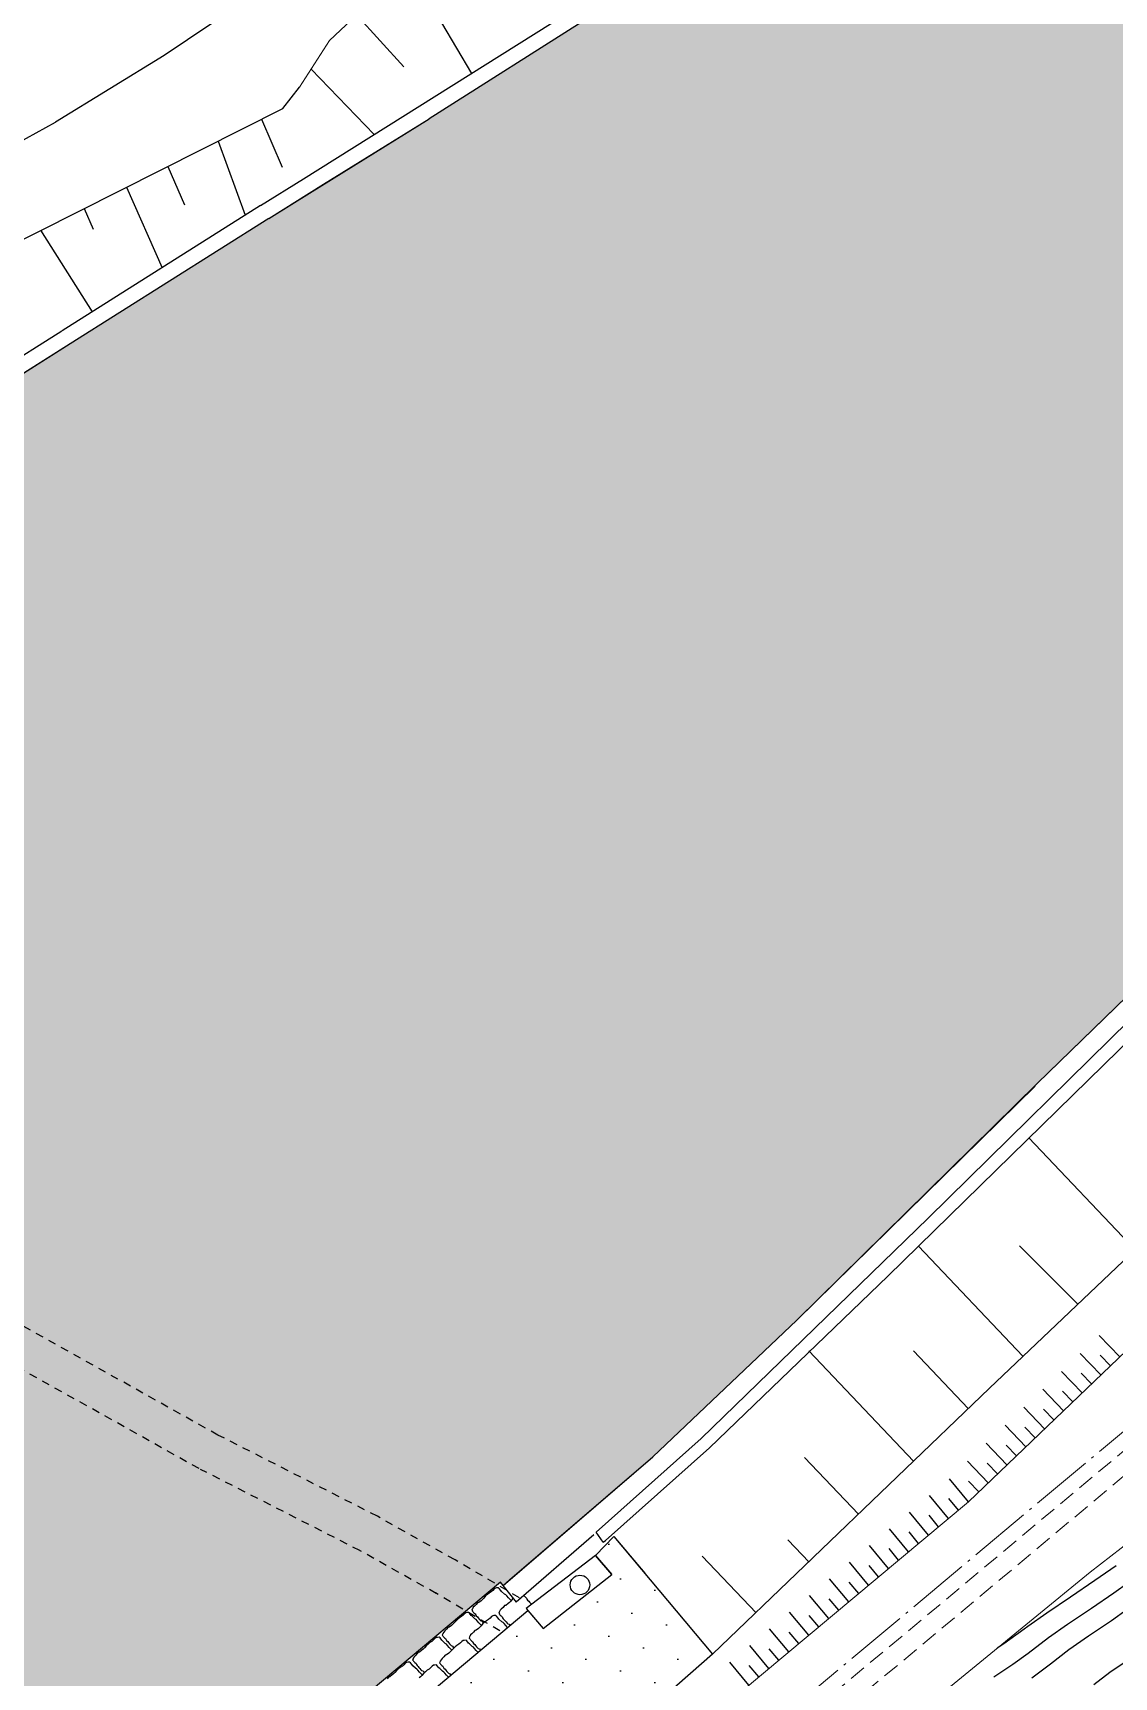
# Model space of a CAD drawing. Header units: millimetres. Extents: x -335 to 64136, y 248 to 109842.
# Drawn here: x -212.8 to -171.3, y 497.3 to 560.4 of the extents above; entities that cross this region are included whole.
import ezdxf

# ---------------------------------------------------------------- set-up
doc = ezdxf.new("R2010")
doc.units = ezdxf.units.MM
doc.header["$MEASUREMENT"] = 0
for name, pattern in [('ACAD_ISO04W100', [30, 24, -3, 0, -3]), ('DASHED', [2.25, 2, -0.25]), ('DOT', [0.55, 0.3, -0.25]), ('NASCOSTA', [9.525, 6.35, -3.175])]:
    doc.linetypes.add(name, pattern=pattern)
for name, color, linetype in [('Bâti', 7, 'Continuous'), ('colore lago', 131, 'Continuous'), ('GéoSEBESélec', 6, 'Continuous'), ('Limite fiume', 6, 'Continuous'), ('LIN010TR', 2, 'NASCOSTA'), ('LIN018CO', 6, 'Continuous'), ('LIN018TR', 6, 'NASCOSTA'), ('LIN025CO', 7, 'Continuous'), ('pendenze', 2, 'Continuous'), ('sezioni', 7, 'Continuous'), ('Strade', 7, 'Continuous'), ('TalusHautBas', 7, 'Continuous')]:
    doc.layers.add(name, color=color, linetype=linetype)
doc.layers.add('Colori bordi', color=5, linetype='Continuous', plot=False)
doc.layers.add('no_plot', color=5, linetype='Continuous', plot=False)

# ---------------------------------------------------------------- blocks, each defined once
blk = doc.blocks.new('CIRCLE')
at = {"color": 0}
blk.add_circle((0, 0), 0.375, dxfattribs=at)
at = {"flags": 1}
for tag, p in [('POINTNUMBER', (0, 0)), ('COMMENT', (0, -1.25))]:
    blk.add_attdef(tag, p, '', height=1, dxfattribs=at)

msp = doc.modelspace()

# ---------------------------------------------------------------- hatches: boundary and pattern name
at = {"layer": 'colore lago', "linetype": 'Continuous', "lineweight": 0}
msp.add_hatch(color=256, dxfattribs=at).paths.add_polyline_path([(-312.38264, 424.38548), (-302.15266, 427.40348), (-294.50865, 427.80748), (-286.46064, 426.94448), (-279.55365, 428.69248), (-270.72865, 435.24048), (-265.29765, 441.90348), (-261.09665, 444.69048), (-255.79765, 448.78748), (-249.65065, 454.99548), (-249.87665, 457.13848), (-248.17265, 458.71048), (-243.91365, 458.44848), (-231.51899, 467.44804), (-219.71592, 476.01805), (-220.40264, 478.89914), (-213.99922, 486.79725), (-210.87206, 487.54263), (-194.87937, 500.9038), (-194.77873, 500.77989), (-194.52964, 500.99348), (-189.01965, 505.71848), (-183.49064, 510.97748), (-174.25166, 520.06648), (-167.80464, 526.32548), (-160.16665, 533.70348), (-153.10865, 540.33248), (-142.77665, 549.54148), (-138.72965, 552.68648), (-123.24765, 563.72148), (-114.11096, 569.41745), (-114.39195, 569.87), (-117.39783, 574.71114), (-120.69979, 580.02913), (-128.57865, 592.71848), (-138.23988, 586.68061), (-161.43365, 572.18548), (-162.95975, 574.60946), (-166.14665, 572.74548), (-168.16266, 571.75848), (-172.51465, 570.11848), (-176.78364, 568.52148), (-180.93165, 566.78248), (-186.27165, 564.10448), (-191.35264, 561.10848), (-197.61964, 557.14448), (-201.67851, 554.62358), (-203.78465, 553.31548), (-211.41966, 548.49648), (-217.09363, 544.89976), (-216.82965, 543.38348), (-218.67665, 540.30148), (-222.05665, 537.09148), (-230.78465, 537.05248), (-241.41465, 529.76848), (-248.88865, 523.97348), (-261.05365, 514.39848), (-276.82866, 503.29348), (-277.17892, 503.41049), (-289.31665, 495.14848), (-303.14866, 485.43648), (-320.62364, 475.41148), (-335.18517, 467.50034), (-335.18517, 416.83235), (-328.87465, 418.67548), (-317.58165, 422.79748)])
at = {"layer": 'pendenze', "linetype": 'Continuous'}
h = msp.add_hatch(dxfattribs=at)
h.set_pattern_fill('DOTS', color=256, scale=20, angle=-135, style=0)
h.set_pattern_definition([(225, (-62291.4759, -108161.3901), (0.441941738, -1.325825215), [0, -1.25])])
h.paths.add_polyline_path([(-203.79316, 490.52439), (-204.28124, 491.03979), (-193.82167, 499.81786), (-193.22966, 499.12248), (-190.59405, 501.19853), (-191.22047, 501.93433), (-190.51565, 502.65648), (-186.72601, 498.13802), (-194.3205, 491.46951), (-195.89898, 490.08349), (-207.68278, 487.27479)])

# ---------------------------------------------------------------- linework, layer by layer
at = {"layer": 'Bâti', "color": 2, "linetype": 'Continuous'}
for p, q in [((-202.44833, 554.83794), (-191.64819, 561.60974)), ((-191.35263, 561.10849), (-197.61963, 557.14449)), ((-202.21782, 554.28862), (-197.61963, 557.14449)), ((-204.0942, 553.80597), (-202.44833, 554.83794)), ((-203.78463, 553.31549), (-202.21782, 554.28862)), ((-204.0942, 553.80597), (-211.72921, 548.98697)), ((-203.78463, 553.31549), (-211.41964, 548.49649)), ((-211.41964, 548.49649), (-218.02163, 544.31149)), ((-211.73018, 548.98636), (-217.8442, 545.11068)), ((-162.34163, 529.94249), (-179.98863, 512.67149)), ((-174.25166, 520.06648), (-167.80464, 526.32548)), ((-178.43164, 514.89349), (-168.49963, 524.67149)), ((-183.49064, 510.97748), (-174.32264, 519.96448)), ((-187.16763, 506.42849), (-178.43164, 514.89349)), ((-179.98863, 512.67149), (-186.83889, 506.07522)), ((-189.01965, 505.71848), (-183.49064, 510.97748)), ((-191.20057, 502.8257), (-187.16763, 506.42849)), ((-194.77873, 500.77989), (-189.01965, 505.71848)), ((-186.83889, 506.07522), (-190.84163, 502.50377)), ((-191.28463, 502.72149), (-194.27563, 500.13249)), ((-190.92616, 502.44063), (-191.20057, 502.8257)), ((-190.92616, 502.44063), (-190.84163, 502.50377)), ((-190.51564, 502.65649), (-189.32464, 501.24849)), ((-191.22046, 501.93434), (-193.88263, 499.88949)), ((-191.22046, 501.93434), (-190.59747, 501.20259)), ((-193.22964, 499.12249), (-190.59404, 501.19854)), ((-194.26227, 500.14406), (-194.77873, 500.77989)), ((-193.88263, 499.88949), (-193.22964, 499.12249))]:
    msp.add_line(p, q, dxfattribs=at)
at = {"layer": 'Bâti', "color": 2, "linetype": 'DOT'}
for p, q in [((-205.73663, 506.56149), (-216.33864, 512.48849)), ((-206.45907, 505.26923), (-217.06106, 511.19622)), ((-199.60663, 503.43949), (-205.73663, 506.56149)), ((-200.27801, 502.12123), (-206.40802, 505.24323)), ((-196.62263, 501.76549), (-199.60663, 503.43949)), ((-197.34585, 500.47631), (-200.32986, 502.15031)), ((-194.15063, 500.30549), (-196.62263, 501.76549)), ((-194.90217, 499.03303), (-197.37417, 500.49303))]:
    msp.add_line(p, q, dxfattribs=at)
at = {"layer": 'Colori bordi', "linetype": 'Continuous', "lineweight": 0, "flags": 128}
for points in [[(-213.99922, 486.79725), (-210.87206, 487.54263), (-194.87937, 500.9038), (-194.77873, 500.77989), (-194.52964, 500.99348), (-189.01965, 505.71848), (-183.49064, 510.97748), (-174.25166, 520.06648), (-167.80464, 526.32548), (-160.16665, 533.70348), (-153.10865, 540.33248), (-142.77665, 549.54148), (-138.72965, 552.68648), (-123.24765, 563.72148)], [(-191.35264, 561.10848), (-197.61964, 557.14448), (-201.67851, 554.62358), (-203.78465, 553.31548), (-211.41966, 548.49648), (-217.09363, 544.89976)]]:
    msp.add_lwpolyline(points, dxfattribs=at)
at = {"layer": 'Limite fiume', "color": 2, "linetype": 'Continuous'}
for p, q in [((-194.87937, 500.9038), (-210.87206, 487.54263)), ((-194.77873, 500.77989), (-194.87937, 500.9038))]:
    msp.add_line(p, q, dxfattribs=at)
at = {"layer": 'Limite fiume', "color": 2, "linetype": 'Continuous', "flags": 128}
msp.add_lwpolyline([(-203.79316, 490.52439), (-204.28124, 491.03979), (-193.82167, 499.81786), (-193.22966, 499.12248), (-190.59405, 501.19853), (-191.22047, 501.93433), (-190.51565, 502.65648), (-186.72601, 498.13802), (-194.3205, 491.46951), (-195.89898, 490.08349), (-207.68278, 487.27479)], close=True, dxfattribs=at)
at = {"layer": 'LIN010TR', "lineweight": 0, "ltscale": 0.1, "flags": 128}
for points in [[(-160.08228, 519.60951), (-169.75742, 506.9242), (-190.7873, 489.35468), (-193.08908, 487.43164)], [(-159.53259, 519.1006), (-169.21518, 506.40553), (-189.62423, 489.35468), (-191.92601, 487.43164)]]:
    msp.add_lwpolyline(points, dxfattribs=at)
at = {"layer": 'LIN018CO', "color": 2}
for p, q in [((-171.07418, 509.56223), (-171.86743, 510.39144)), ((-171.79679, 508.87097), (-172.59003, 509.70017)), ((-171.43549, 509.2166), (-171.83054, 509.62956)), ((-172.51939, 508.1797), (-173.31264, 509.00891)), ((-172.15809, 508.52533), (-172.55314, 508.93829)), ((-173.24199, 507.48844), (-174.03524, 508.31764)), ((-172.88069, 507.83407), (-173.27574, 508.24703)), ((-173.96459, 506.79717), (-174.75784, 507.62638)), ((-173.60329, 507.1428), (-173.99834, 507.55576)), ((-174.68719, 506.1059), (-175.48044, 506.93511)), ((-174.32589, 506.45154), (-174.72094, 506.8645)), ((-175.40979, 505.41464), (-176.20304, 506.24385)), ((-175.04849, 505.76027), (-175.44354, 506.17323)), ((-176.13239, 504.72337), (-176.92564, 505.55258)), ((-175.77109, 505.06901), (-176.16615, 505.48197)), ((-176.88784, 504.00069), (-177.62357, 504.88133)), ((-177.65526, 503.35954), (-178.39099, 504.24018)), ((-176.49369, 504.37774), (-176.88875, 504.7907)), ((-178.42268, 502.7184), (-179.15841, 503.59904)), ((-177.27155, 503.68012), (-177.63796, 504.11869)), ((-179.1901, 502.07725), (-179.92583, 502.95789)), ((-178.03897, 503.03897), (-178.40538, 503.47755)), ((-179.95752, 501.43611), (-180.69325, 502.31675)), ((-178.80639, 502.39783), (-179.1728, 502.8364)), ((-179.57381, 501.75668), (-179.94022, 502.19526)), ((-180.72494, 500.79496), (-181.46067, 501.6756)), ((-180.34123, 501.11554), (-180.70764, 501.55411)), ((-181.49236, 500.15382), (-182.22809, 501.03446)), ((-181.10865, 500.47439), (-181.47506, 500.91297)), ((-182.25978, 499.51267), (-182.99551, 500.39331)), ((-181.87607, 499.83325), (-182.24248, 500.27182)), ((-183.0272, 498.87153), (-183.76293, 499.75217)), ((-182.64349, 499.1921), (-183.0099, 499.63068)), ((-183.79462, 498.23038), (-184.53035, 499.11102)), ((-183.41091, 498.55096), (-183.77732, 498.98953)), ((-184.56204, 497.58924), (-185.29777, 498.46988)), ((-184.17833, 497.90981), (-184.54474, 498.34839)), ((-185.32946, 496.94809), (-186.06519, 497.82873)), ((-184.94575, 497.26867), (-185.31216, 497.70724))]:
    msp.add_line(p, q, dxfattribs=at)
at = {"layer": 'LIN018TR', "linetype": 'ACAD_ISO04W100', "lineweight": 0, "ltscale": 0.1, "flags": 128}
msp.add_lwpolyline([(-158.11518, 517.40404), (-190.48313, 490.36206), (-193.9907, 487.43164)], dxfattribs=at)
at = {"layer": 'LIN025CO', "color": 2, "linetype": 'Continuous', "lineweight": 0}
msp.add_line((-201.44446, 560.15367), (-202.59535, 558.356), dxfattribs=at)
at = {"layer": 'no_plot', "flags": 128}
for points in [[(-174.44807, 497.22745), (-173.74153, 497.77114), (-173.02777, 498.32071), (-173.02777, 498.32071), (-172.27696, 498.84136), (-171.39466, 499.43819), (-170.78265, 499.86844), (-170.78265, 499.86844), (-170.09155, 500.46745), (-169.30377, 501.15522), (-169.30377, 501.15522), (-169.08504, 501.32592), (-168.45864, 501.84957), (-167.70972, 502.49014), (-167.3374, 502.80859)], [(-165.05297, 502.80859), (-165.44783, 502.47695), (-167.2224, 500.98648), (-168.21524, 500.14605), (-168.28136, 500.09444), (-168.91305, 499.55192), (-169.68076, 498.87269), (-170.40555, 498.23288), (-170.90845, 497.80861), (-171.45207, 497.43384), (-172.07057, 496.96559)], [(-171.20579, 501.53351), (-172.02747, 500.97189), (-172.96935, 500.33558), (-173.87887, 499.71675), (-174.60347, 499.20757), (-174.74245, 499.10059), (-175.53454, 498.54077), (-175.78862, 498.36673)], [(-170.71976, 500.89835), (-171.29611, 500.488), (-172.16003, 499.90137), (-173.07778, 499.27968), (-173.81562, 498.76414), (-174.59526, 498.16402), (-175.18921, 497.74721), (-175.91426, 497.25551)]]:
    msp.add_lwpolyline(points, dxfattribs=at)
at = {"layer": 'pendenze', "linetype": 'Continuous'}
for p, q in [((-198.33153, 562.82998), (-195.99142, 558.88649)), ((-200.41014, 561.13822), (-198.59642, 559.14086)), ((-202.15599, 559.04227), (-199.73636, 556.53837)), ((-204.06477, 557.12088), (-203.27046, 555.28534)), ((-205.73274, 556.28276), (-204.68715, 553.43172)), ((-207.66171, 555.31351), (-207.02269, 553.83681)), ((-209.25049, 554.51519), (-207.88109, 551.4158)), ((-210.87613, 553.69835), (-210.53166, 552.90234)), ((-212.55232, 552.8561), (-210.57145, 549.71771)), ((-170.48259, 513.67981), (-174.56358, 517.98095)), ((-174.79388, 509.58917), (-178.81152, 513.82352)), ((-172.68039, 511.5945), (-174.92088, 513.83499)), ((-178.99736, 505.55607), (-183.01867, 509.7943)), ((-176.89572, 507.58245), (-178.99882, 509.799)), ((-181.11242, 503.51676), (-183.186, 505.70218)), ((-183.0173, 501.68008), (-183.82617, 502.53259)), ((-185.04741, 499.72269), (-187.12098, 501.90812))]:
    msp.add_line(p, q, dxfattribs=at)
at = {"layer": 'pendenze', "linetype": 'Continuous', "flags": 128}
for points in [[(-194.46881, 500.19608), (-194.48093, 500.21287), (-194.57094, 500.30049), (-194.63202, 500.3787), (-194.66967, 500.42199), (-194.72306, 500.4516), (-194.83069, 500.55154), (-194.85807, 500.58303), (-194.92258, 500.66517), (-194.95389, 500.69324), (-195.02458, 500.68707), (-195.06583, 500.67885), (-195.11992, 500.64565), (-195.17555, 500.59037), (-195.23118, 500.53508), (-195.30838, 500.4887), (-195.37873, 500.43444), (-195.44566, 500.37625), (-195.51807, 500.29256), (-195.56976, 500.2407), (-195.62095, 500.1962), (-195.71098, 500.12483), (-195.75959, 500.11712), (-195.81231, 500.05055), (-195.87976, 499.985), (-195.91964, 499.94341), (-195.9532, 499.88658), (-195.9532, 499.88658), (-195.95816, 499.86844), (-195.97597, 499.82531), (-195.95595, 499.79434), (-195.93884, 499.77466), (-195.92173, 499.75498), (-195.89093, 499.71955), (-195.8449, 499.69046), (-195.82933, 499.64871), (-195.80589, 499.61379), (-195.76431, 499.57392), (-195.73009, 499.53456), (-195.69244, 499.49126), (-195.6548, 499.44797), (-195.63084, 499.42042), (-195.57642, 499.40553), (-195.54956, 499.36668), (-195.52251, 499.33557)], [(-194.38057, 500.28971), (-194.40978, 500.26432), (-194.48219, 500.18062), (-194.53388, 500.12876), (-194.58506, 500.08426), (-194.6751, 500.01289), (-194.72371, 500.00519), (-194.77643, 499.93861), (-194.84388, 499.87306), (-194.88376, 499.83147), (-194.91732, 499.77465), (-194.91732, 499.77465), (-194.92228, 499.75651), (-194.94009, 499.71338), (-194.92007, 499.6824), (-194.90296, 499.66272), (-194.88585, 499.64304), (-194.85505, 499.60762), (-194.80902, 499.57853), (-194.79345, 499.53677), (-194.77001, 499.50186), (-194.72843, 499.46198), (-194.69421, 499.42262), (-194.65656, 499.37933), (-194.61892, 499.33603), (-194.59496, 499.30848), (-194.54054, 499.29359), (-194.51368, 499.25475), (-194.50481, 499.24455)], [(-193.97545, 500.39233), (-193.96715, 500.38277), (-193.95003, 500.36309), (-193.91923, 500.32767), (-193.8732, 500.29858), (-193.85763, 500.25682), (-193.83419, 500.22191), (-193.79261, 500.18203), (-193.75839, 500.14267), (-193.72075, 500.09938), (-193.6831, 500.05608), (-193.67615, 500.04809)], [(-195.60783, 499.24448), (-195.61995, 499.26127), (-195.70996, 499.34889), (-195.77104, 499.4271), (-195.80869, 499.4704), (-195.86208, 499.5), (-195.96971, 499.59994), (-195.99709, 499.63143), (-196.0616, 499.71357), (-196.09291, 499.74164), (-196.1636, 499.73547), (-196.20485, 499.72725), (-196.25893, 499.69405), (-196.31457, 499.63877), (-196.3702, 499.58348), (-196.4474, 499.5371), (-196.51775, 499.48284), (-196.58468, 499.42465), (-196.65709, 499.34096), (-196.70878, 499.2891), (-196.75996, 499.2446), (-196.85, 499.17323), (-196.89861, 499.16552), (-196.95133, 499.09895), (-197.01878, 499.0334), (-197.05866, 498.99181), (-197.09222, 498.93499), (-197.09222, 498.93499), (-197.09718, 498.91684), (-197.11499, 498.87372), (-197.09497, 498.84274), (-197.07786, 498.82306), (-197.06075, 498.80338), (-197.02995, 498.76796), (-196.98392, 498.73886), (-196.96835, 498.69711), (-196.94491, 498.6622), (-196.90333, 498.62232), (-196.86911, 498.58296), (-196.83146, 498.53967), (-196.79382, 498.49637), (-196.76986, 498.46882), (-196.71544, 498.45393), (-196.68858, 498.41508), (-196.66153, 498.38397)], [(-194.5999, 499.16475), (-194.67408, 499.23696), (-194.73516, 499.31516), (-194.77281, 499.35846), (-194.8262, 499.38806), (-194.93383, 499.488), (-194.96121, 499.51949), (-195.02572, 499.60163), (-195.05703, 499.6297), (-195.12772, 499.62353), (-195.16896, 499.61532), (-195.22305, 499.58211), (-195.27869, 499.52683), (-195.33432, 499.47155), (-195.41151, 499.42516), (-195.48187, 499.37091), (-195.5488, 499.31272), (-195.62121, 499.22902), (-195.6729, 499.17716), (-195.72408, 499.13266), (-195.81412, 499.06129), (-195.86273, 499.05359), (-195.91545, 498.98701), (-195.9829, 498.92146), (-196.02278, 498.87987), (-196.05634, 498.82305), (-196.05634, 498.82305), (-196.0613, 498.80491), (-196.07911, 498.76178), (-196.05909, 498.7308), (-196.04198, 498.71112), (-196.02487, 498.69144), (-195.99407, 498.65602), (-195.94804, 498.62693), (-195.93247, 498.58517), (-195.90903, 498.55026), (-195.86745, 498.51039), (-195.83322, 498.47103), (-195.79558, 498.42773), (-195.75794, 498.38443), (-195.73398, 498.35688), (-195.67956, 498.34199), (-195.65269, 498.30315), (-195.64166, 498.29046)], [(-196.74685, 498.29288), (-196.75897, 498.30967), (-196.84898, 498.39729), (-196.91006, 498.4755), (-196.94771, 498.5188), (-197.0011, 498.5484), (-197.10873, 498.64834), (-197.13611, 498.67983), (-197.20062, 498.76197), (-197.23193, 498.79004), (-197.30262, 498.78387), (-197.34386, 498.77565), (-197.39795, 498.74245), (-197.45359, 498.68717), (-197.50922, 498.63189), (-197.58641, 498.5855), (-197.65677, 498.53125), (-197.7237, 498.47305), (-197.79611, 498.38936), (-197.8478, 498.3375), (-197.89898, 498.293), (-197.98902, 498.22163), (-198.03763, 498.21393), (-198.09035, 498.14735), (-198.1578, 498.0818), (-198.19768, 498.04021), (-198.23124, 497.98339), (-198.23124, 497.98339), (-198.2362, 497.96524), (-198.25401, 497.92212), (-198.23399, 497.89114), (-198.21688, 497.87146), (-198.19977, 497.85178), (-198.16897, 497.81636), (-198.12294, 497.78726), (-198.10737, 497.74551), (-198.08393, 497.7106), (-198.04235, 497.67072), (-198.00812, 497.63136), (-197.97048, 497.58807), (-197.93284, 497.54477), (-197.90888, 497.51722), (-197.85446, 497.50233), (-197.82759, 497.46348), (-197.80055, 497.43237)], [(-195.73654, 498.21083), (-195.81309, 498.28536), (-195.87418, 498.36356), (-195.91182, 498.40686), (-195.96522, 498.43646), (-196.07285, 498.5364), (-196.10023, 498.56789), (-196.16474, 498.65004), (-196.19605, 498.6781), (-196.26674, 498.67194), (-196.30798, 498.66372), (-196.36207, 498.63051), (-196.4177, 498.57523), (-196.47334, 498.51995), (-196.55053, 498.47356), (-196.62088, 498.41931), (-196.68781, 498.36112), (-196.76022, 498.27742), (-196.81192, 498.22556), (-196.8631, 498.18106), (-196.95314, 498.10969), (-197.00174, 498.10199), (-197.05447, 498.03541), (-197.12191, 497.96986), (-197.1618, 497.92827), (-197.19535, 497.87145), (-197.19535, 497.87145), (-197.20032, 497.85331), (-197.21813, 497.81018), (-197.19811, 497.7792), (-197.181, 497.75952), (-197.16389, 497.73984), (-197.13309, 497.70442), (-197.08705, 497.67533), (-197.07149, 497.63357), (-197.04805, 497.59866), (-197.00647, 497.55879), (-196.97224, 497.51943), (-196.9346, 497.47613), (-196.89695, 497.43283), (-196.873, 497.40528), (-196.81858, 497.3904), (-196.79171, 497.35155), (-196.77851, 497.33637)], [(-197.88587, 497.34128), (-197.89799, 497.35807), (-197.98799, 497.44569), (-198.04908, 497.5239), (-198.08672, 497.5672), (-198.14012, 497.5968), (-198.24775, 497.69674), (-198.27513, 497.72823), (-198.33964, 497.81037), (-198.37095, 497.83844), (-198.44164, 497.83227), (-198.48288, 497.82405), (-198.53697, 497.79085), (-198.5926, 497.73557), (-198.64824, 497.68029), (-198.72543, 497.6339), (-198.79578, 497.57965), (-198.86271, 497.52145), (-198.93512, 497.43776), (-198.98682, 497.3859), (-199.038, 497.3414), (-199.12804, 497.27003), (-199.17665, 497.26233), (-199.22937, 497.19575)], [(-196.87318, 497.25692), (-196.95211, 497.33376), (-197.0132, 497.41196), (-197.05084, 497.45526), (-197.10424, 497.48486), (-197.21187, 497.5848), (-197.23925, 497.61629), (-197.30375, 497.69844), (-197.33507, 497.7265), (-197.40575, 497.72034), (-197.447, 497.71212), (-197.50109, 497.67891), (-197.55672, 497.62363), (-197.61236, 497.56835), (-197.68955, 497.52197), (-197.7599, 497.46771), (-197.82683, 497.40952), (-197.89924, 497.32582), (-197.95094, 497.27397), (-198.00212, 497.22947)]]:
    msp.add_lwpolyline(points, dxfattribs=at)
at = {"layer": 'sezioni', "linetype": 'Continuous', "lineweight": 0}
for p, q in [((-176.88784, 504.00069), (-194.12598, 489.59899)), ((-172.20992, 501.29034), (-195.80581, 482.01369))]:
    msp.add_line(p, q, dxfattribs=at)
at = {"layer": 'sezioni', "linetype": 'Continuous', "lineweight": 0, "flags": 128}
msp.add_lwpolyline([(-176.88784, 504.00069), (-160.23036, 519.9358), (-155.49347, 514.26598), (-170.62065, 502.52148), (-172.20992, 501.29034)], dxfattribs=at)
at = {"layer": 'Strade', "color": 2, "linetype": 'Continuous'}
msp.add_line((-214.35724, 555.70431), (-211.98288, 557.01326), dxfattribs=at)
at = {"layer": 'Strade', "color": 2, "linetype": 'Continuous', "flags": 128}
msp.add_lwpolyline([(-198.72264, 565.68549), (-207.80864, 559.57249), (-211.98288, 557.01326)], dxfattribs=at)
at = {"layer": 'TalusHautBas', "color": 2, "linetype": 'Continuous'}
for p, q in [((-201.44446, 560.15367), (-199.76063, 561.75649)), ((-203.23964, 557.53549), (-202.59535, 558.356)), ((-218.99963, 549.61649), (-203.23964, 557.53549)), ((-165.15865, 518.73127), (-176.08464, 508.36449)), ((-186.72601, 498.13802), (-176.08464, 508.36449))]:
    msp.add_line(p, q, dxfattribs=at)

# ---------------------------------------------------------------- block references
at = {"layer": 'GéoSEBESélec', "linetype": 'DASHED', "rotation": 270}
msp.add_blockref('CIRCLE', (-191.82063, 500.80049), dxfattribs=at)

doc.saveas('drawing.dxf')
